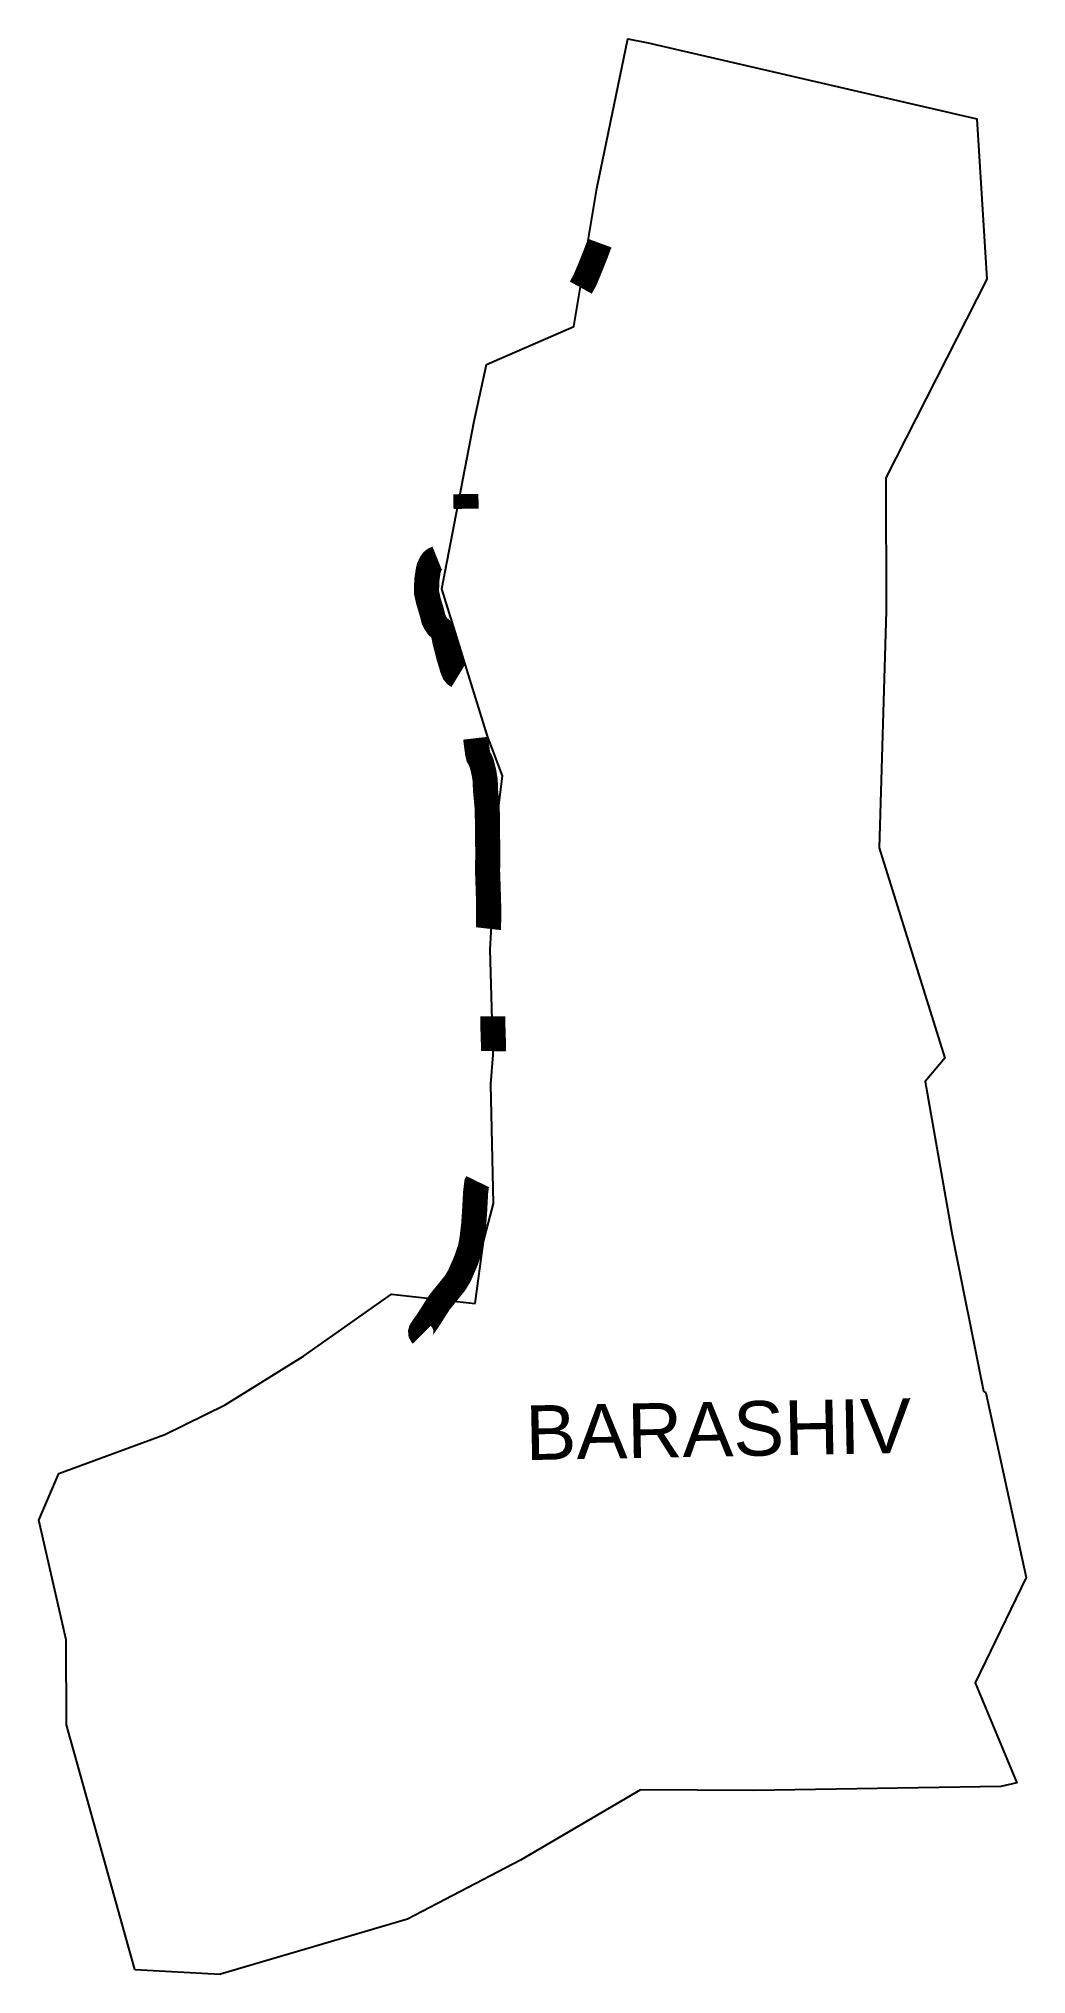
# Model space of a CAD drawing. Header units: metres. Extents: x 277596 to 279562, y 2042771 to 2046625.
import ezdxf

# ---------------------------------------------------------------- set-up
doc = ezdxf.new("R2010")
doc.units = ezdxf.units.M
for name, color, linetype in [('ARTIFICIALLY PROTECTED', 10, 'Continuous'), ('village', 3, 'Continuous'), ('VILLAGE NAME', 250, 'Continuous')]:
    doc.layers.add(name, color=color, linetype=linetype)
doc.styles.get("Standard").update_dxf_attribs({"font": 'simplex.shx'})

msp = doc.modelspace()

# ---------------------------------------------------------------- linework, layer by layer
at = {"color": 3, "flags": 128}
msp.add_lwpolyline([(277787.1, 2042780.6), (277957.1, 2042770.8)], dxfattribs=at)
at = {"layer": 'ARTIFICIALLY PROTECTED', "const_width": 50, "flags": 128}
for points in [[(278712.3, 2046218.2), (278704.6, 2046197.4), (278692.6, 2046167.4), (278682.6, 2046143.8), (278674.7, 2046129.5)], [(278445.9, 2045718.4), (278446.3, 2045689.1)], [(278388.9, 2045590.4), (278383.2, 2045588.1), (278379.7, 2045585.4), (278376.9, 2045581.7), (278372.6, 2045572.7), (278371, 2045566.3), (278368.1, 2045546.7), (278367.5, 2045522.9), (278371.2, 2045506), (278375.2, 2045492.7), (278378.4, 2045481.7), (278381.7, 2045468.9), (278385.2, 2045461.6), (278389.7, 2045455), (278395.1, 2045450.4), (278398.8, 2045445.8), (278401.5, 2045438.8), (278404.5, 2045423.7), (278411.5, 2045396.3), (278418.8, 2045371.8), (278422.4, 2045362.6), (278426.2, 2045358.2), (278430.3, 2045355.7)], [(278465.4, 2045232.2), (278465.9, 2045227.8), (278469.2, 2045202.8), (278471.2, 2045194.6), (278474.1, 2045189.6), (278477.4, 2045182), (278481.6, 2045165), (278484.4, 2045148.7), (278484.9, 2045129.7), (278488.4, 2045092.7), (278489, 2045057), (278489, 2045042.1), (278489.6, 2045003.5), (278489.1, 2044967.7), (278490.1, 2044939.1), (278491.4, 2044895.3), (278491.1, 2044856.4), (278490.7, 2044852.9)], [(278499.5, 2044678.7), (278499.5, 2044664.1), (278500.7, 2044627.5), (278501, 2044616.8), (278500.9, 2044609)], [(278469.1, 2044349.4), (278467.6, 2044346.3), (278465.3, 2044327.5), (278463.4, 2044292), (278461.5, 2044263.8), (278458.1, 2044235.1), (278454.9, 2044217.1), (278446, 2044191.3), (278432.9, 2044161.3), (278424.1, 2044147), (278393.3, 2044108.8), (278369.7, 2044071.8), (278359, 2044056.6), (278356.6, 2044052.5), (278356, 2044050.3), (278356.3, 2044047.2), (278357.8, 2044044.6), (278358.2, 2044044.2)]]:
    msp.add_lwpolyline(points, dxfattribs=at)
at = {"layer": 'village', "color": 3, "true_color": 0x00ff00}
for points in [[(278464.3, 2044106.4, 0), (278481.3, 2044230.2, 0), (278500.7, 2044305.9, 0), (278495.4, 2044543.6, 0), (278500, 2044601.8, 0), (278494, 2044811.5, 0), (278510.3, 2045087.3, 0), (278518.9, 2045157.6, 0), (278488.7, 2045236, 0), (278397.9, 2045530, 0), (278462.1, 2045863.4, 0), (278486.8, 2045976.4, 0), (278661, 2046051.9, 0), (278706.3, 2046326.7, 0), (278768.4, 2046625.2, 0), (278808.5, 2046616.8, 0), (279463.4, 2046465.7, 0), (279483.2, 2046146.5, 0)], [(279483.2, 2046146.5, 0), (279281.9, 2045751, 0), (279282.4, 2045485.5, 0)], [(279282.4, 2045485.5, 0), (279268.7, 2045013.6, 0), (279399.2, 2044595, 0), (279360.2, 2044548.7, 0), (279413.4, 2044246.3, 0), (279476.7, 2043931.7, 0), (279480.9, 2043928.5, 0), (279561.5, 2043561.2, 0)], [(277787.1, 2042780.6, 0), (277650.7, 2043267.2, 0), (277650, 2043437.1, 0), (277595.6, 2043674.9, 0), (277635.8, 2043768, 0), (277846.5, 2043845.8, 0), (277966.9, 2043904.5, 0), (278122.8, 2044001.9, 0), (278297.7, 2044125.4, 0), (278464.3, 2044106.4, 0)], [(279561.5, 2043561.2, 0), (279460.1, 2043351.3, 0), (279542.6, 2043152.3, 0), (279510.7, 2043144.9, 0), (279018.9, 2043137, 0), (278793.4, 2043138, 0), (278554.4, 2042998.1, 0), (278329.9, 2042880.2, 0), (277957.1, 2042770.8, 0)]]:
    msp.add_polyline3d(points, dxfattribs=at)

# ---------------------------------------------------------------- texts
at = {"layer": 'VILLAGE NAME', "insert": (278563.3, 2043903.3), "char_height": 108.748, "attachment_point": 1, "rotation": 1.1028}
msp.add_mtext_dynamic_manual_height_columns('{\\fArial|b0|i0|c0|p34;BARASHIV}', width=726.929, gutter_width=543.7, heights=[0], dxfattribs=at)

doc.saveas('drawing.dxf')
